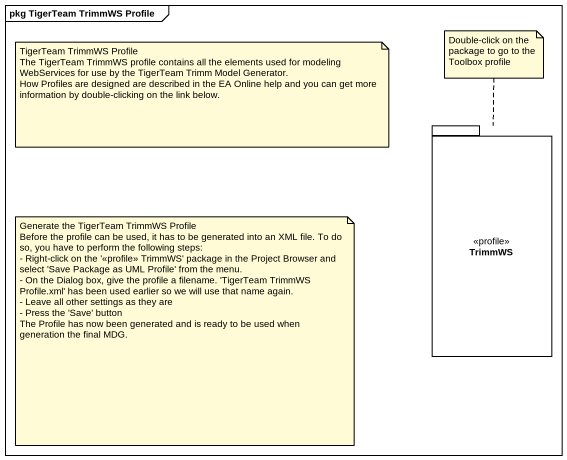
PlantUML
@startuml
mainframe pkg TigerTeam TrimmWS Profile
package TrimmWS <<profile>> {
}
note as N1
  TigerTeam TrimmWS Profile
  The TigerTeam TrimmWS profile contains all the elements used for modeling WebServices for use by the TigerTeam Trimm Model Generator.
  How Profiles are designed are described in the EA Online help and you can get more information by double-clicking on the link below.
end note
note top of TrimmWS : Double-click on the package to go to the Toolbox profile
note as N3
  Generate the TigerTeam TrimmWS Profile
  Before the profile can be used, it has to be generated into an XML file. To do so, you have to perform the following steps:
  - Right-click on the '<<profile>> TrimmWS' package in the Project Browser and select 'Save Package as UML Profile' from the menu.
  - On the Dialog box, give the profile a filename. 'TigerTeam TrimmWS Profile.xml' has been used earlier so we will use that name again.
  - Leave all other settings as they are
  - Press the 'Save' button
  The Profile has now been generated and is ready to be used when generation the final MDG.
end note
@enduml
